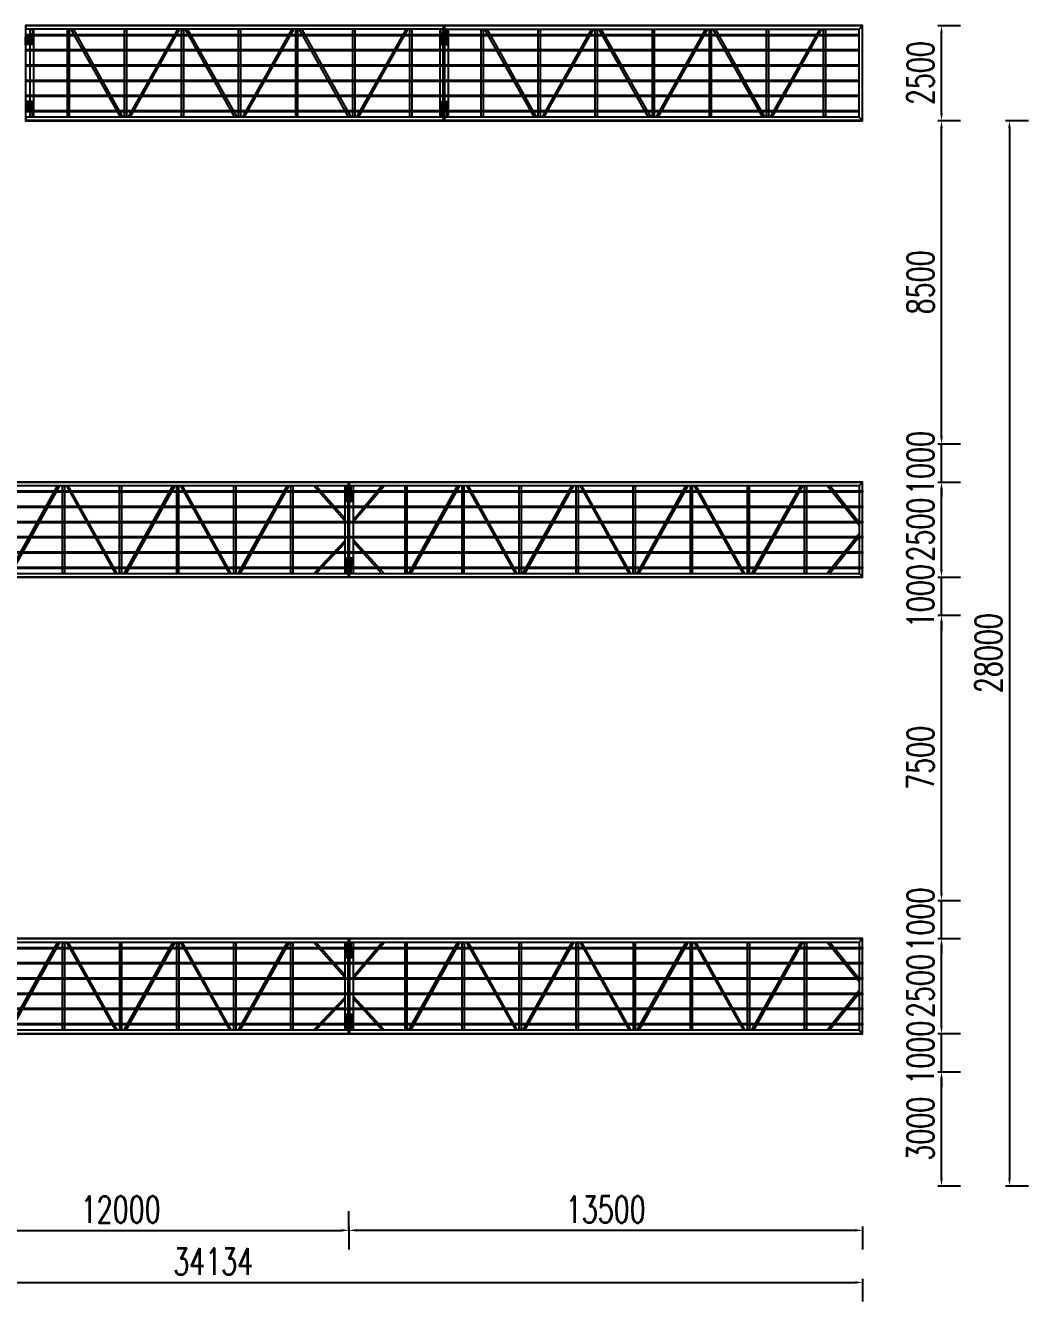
# Model space of a CAD drawing. Extents: x -18540 to 926017, y -610001 to -56924.
# Drawn here: x 340950 to 367310, y -133761 to -100220 of the extents above; entities that cross this region are included whole.
import ezdxf

# ---------------------------------------------------------------- set-up
doc = ezdxf.new("R2010")
doc.units = 0
doc.header["$LTSCALE"] = 10
doc.header["$MEASUREMENT"] = 0
for name, color, linetype in [('BJ02', 2, 'Continuous'), ('L-TEXT文字标注', 7, 'Continuous'), ('W-STEEL_FRAME钢架', 3, 'Continuous'), ('W-STEEL_KEEL钢龙骨', 5, 'Continuous'), ('铝合金', 7, 'Continuous')]:
    doc.layers.add(name, color=color, linetype=linetype)
doc.styles.add('STANDARD_T3', font='simplex.shx', dxfattribs={"width": 0.7, "bigfont": 'gbcbig.shx'})
doc.dimstyles.new('W&&10', dxfattribs={"dimtxt": 35, "dimasz": 10, "dimexe": 25, "dimexo": 30, "dimgap": 10, "dimtad": 1, "dimdec": 0, "dimzin": 0, "dimdsep": 46, "dimtxsty": 'STANDARD_T3', "dimcen": 0.09, "dimclrd": 1, "dimclre": 1, "dimclrt": 7, "dimazin": 2, "dimtfac": 1, "dimtdec": 0, "dimtix": 1, "dimtmove": 2, "dimatfit": 3, "dimfxl": 100, "dimtolj": 1, "dimtzin": 0, "dimarcsym": 0})
doc.dimstyles.new('W&&200', dxfattribs={"dimtxt": 700, "dimasz": 200, "dimexe": 500, "dimexo": 600, "dimgap": 200, "dimtad": 1, "dimdec": 0, "dimzin": 0, "dimdsep": 46, "dimtxsty": 'STANDARD_T3', "dimcen": 0.09, "dimclrd": 1, "dimclre": 1, "dimclrt": 7, "dimazin": 2, "dimtfac": 1, "dimtdec": 0, "dimtix": 1, "dimtmove": 2, "dimatfit": 3, "dimfxl": 100, "dimtolj": 1, "dimtzin": 0, "dimarcsym": 0})

# ---------------------------------------------------------------- blocks, each defined once
blk = doc.blocks.new('0')
at = {"layer": 'BJ02', "color": 5}
blk.add_line((577366, 23437), (579366, 23437), dxfattribs=at)
for points in [[(600367, 27124), (600367, 29624), (589367, 29624), (589367, 27124)], [(611367, 27124), (611367, 29624), (600367, 29624), (600367, 27124)], [(569366, 20667), (571366, 17767), (571366, 27124), (569866, 27124), (569366, 25962)], [(571366, 27124), (573366, 27124), (573366, 23437), (571366, 23437)], [(579366, 27124), (578866, 27124), (577366, 26124), (577366, 23437), (579366, 23437)], [(582366, 27124), (579366, 27124), (579366, 17124), (582366, 17124)], [(584366, 27124), (582366, 27124), (582366, 17124), (584366, 17124)], [(569366, 25962), (569366, 20667), (567769, 22714)], [(573366, 23437), (571366, 23436), (571366, 17767), (573366, 13864)], [(575366, 23437), (573366, 23437), (573366, 13864), (574381, 11437), (575366, 11437)], [(577366, 23437), (575366, 23437), (575366, 11437), (577366, 11437)], [(585866, 17626), (584366, 18626), (584366, 14124), (585866, 15124)], [(585866, 15124), (597866, 15124), (597866, 17624), (585866, 17624)], [(597866, 15124), (611366, 15124), (611366, 17624), (597866, 17624)], [(579366, 17124), (577366, 17124), (577366, 5124), (579366, 5124)], [(582366, 17124), (579366, 17124), (579366, 9124), (582366, 9124)], [(584366, 17124), (582366, 17124), (582366, 9124), (584366, 9124)], [(577366, 11437), (574381, 11437), (575133, 9124), (575746, 7124), (576259, 5124), (577366, 5124)], [(582366, 9124), (579366, 9124), (579366, -876), (582366, -876)], [(584366, 9124), (582366, 9124), (582366, -876), (584366, -876)], [(585867, 5626), (584368, 6626), (584368, 2124), (585867, 3124)], [(585867, 3124), (597867, 3124), (597867, 5624), (585867, 5624)], [(597867, 3124), (611367, 3124), (611367, 5624), (597867, 5624)], [(579366, 5124), (576259, 5124), (576677, 3124), (576999, 1124), (577232, -876), (579366, -876)]]:
    blk.add_lwpolyline(points, close=True, dxfattribs=at)
blk = doc.blocks.new('*D1474')
at = {"layer": 'Defpoints', "color": 0, "transparency": 16777216}
for p in [(349450, -126721), (362950, -126721), (349450, -131891)]:
    blk.add_point(p, dxfattribs=at)
at = {"layer": 'L-TEXT文字标注', "color": 1, "lineweight": -2, "transparency": 16777216}
for p, q in [((349450, -131791), (349450, -132391)), ((362950, -131791), (362950, -132391)), ((362750, -131891), (349650, -131891))]:
    blk.add_line(p, q, dxfattribs=at)
at = {"layer": 'L-TEXT文字标注', "color": 1, "transparency": 16777216}
for points in [[(349650, -131857), (349650, -131924), (349450, -131891)], [(362750, -131857), (362750, -131924), (362950, -131891)]]:
    blk.add_solid(points, dxfattribs=at)
at = {"layer": 'L-TEXT文字标注', "color": 7, "transparency": 16777216, "insert": (356200, -131341), "char_height": 700, "attachment_point": 5, "style": 'STANDARD_T3'}
blk.add_mtext('\\A1;13500', dxfattribs=at)
blk = doc.blocks.new('*D1469')
at = {"layer": 'Defpoints', "color": 0, "transparency": 16777216}
for p in [(337450, -131891), (349450, -131891), (349450, -131891)]:
    blk.add_point(p, dxfattribs=at)
at = {"layer": 'L-TEXT文字标注', "color": 1, "lineweight": -2, "transparency": 16777216}
for p, q in [((337450, -131891), (337450, -131391)), ((349450, -131891), (349450, -131391)), ((337650, -131891), (349250, -131891))]:
    blk.add_line(p, q, dxfattribs=at)
at = {"layer": 'L-TEXT文字标注', "color": 1, "transparency": 16777216}
for points in [[(337650, -131857), (337650, -131924), (337450, -131891)], [(349250, -131857), (349250, -131924), (349450, -131891)]]:
    blk.add_solid(points, dxfattribs=at)
at = {"layer": 'L-TEXT文字标注', "color": 7, "transparency": 16777216, "insert": (343450, -131341), "char_height": 700, "attachment_point": 5, "style": 'STANDARD_T3'}
blk.add_mtext('\\A1;12000', dxfattribs=at)
blk = doc.blocks.new('*D1470')
at = {"layer": 'Defpoints', "color": 0, "transparency": 16777216}
for p in [(362950, -132266), (328816, -133261), (362950, -133261)]:
    blk.add_point(p, dxfattribs=at)
at = {"layer": 'L-TEXT文字标注', "color": 1, "lineweight": -2, "transparency": 16777216}
for p, q in [((328816, -133261), (328816, -132761)), ((329016, -133261), (362750, -133261)), ((362950, -133161), (362950, -133761))]:
    blk.add_line(p, q, dxfattribs=at)
at = {"layer": 'L-TEXT文字标注', "color": 1, "transparency": 16777216}
for points in [[(329016, -133227), (329016, -133294), (328816, -133261)], [(362750, -133227), (362750, -133294), (362950, -133261)]]:
    blk.add_solid(points, dxfattribs=at)
at = {"layer": 'L-TEXT文字标注', "color": 7, "transparency": 16777216, "insert": (345883, -132711), "char_height": 700, "attachment_point": 5, "style": 'STANDARD_T3'}
blk.add_mtext('\\A1;34134', dxfattribs=at)
blk = doc.blocks.new('*D1483')
at = {"layer": 'Defpoints', "color": 0, "transparency": 16777216}
for p in [(362950, -100221), (365024, -100221), (362950, -102721)]:
    blk.add_point(p, dxfattribs=at)
at = {"layer": 'L-TEXT文字标注', "color": 1, "lineweight": -2, "transparency": 16777216}
for p, q in [((364924, -100221), (365524, -100221)), ((365024, -102521), (365024, -100421)), ((364924, -102721), (365524, -102721))]:
    blk.add_line(p, q, dxfattribs=at)
at = {"layer": 'L-TEXT文字标注', "color": 1, "transparency": 16777216}
for points in [[(364991, -100421), (365057, -100421), (365024, -100221)], [(364991, -102521), (365057, -102521), (365024, -102721)]]:
    blk.add_solid(points, dxfattribs=at)
at = {"layer": 'L-TEXT文字标注', "color": 7, "transparency": 16777216, "insert": (364474, -101471), "char_height": 700, "attachment_point": 5, "rotation": 90, "style": 'STANDARD_T3'}
blk.add_mtext('\\A1;2500', dxfattribs=at)
blk = doc.blocks.new('*D1484')
at = {"layer": 'Defpoints', "color": 0, "transparency": 16777216}
for p in [(336153, -127720), (365024, -127720), (336153, -130720)]:
    blk.add_point(p, dxfattribs=at)
at = {"layer": 'L-TEXT文字标注', "color": 1, "lineweight": -2, "transparency": 16777216}
for p, q in [((364924, -127720), (365524, -127720)), ((365024, -130520), (365024, -127920)), ((364924, -130720), (365524, -130720))]:
    blk.add_line(p, q, dxfattribs=at)
at = {"layer": 'L-TEXT文字标注', "color": 1, "transparency": 16777216}
for points in [[(364991, -127920), (365057, -127920), (365024, -127720)], [(364991, -130520), (365057, -130520), (365024, -130720)]]:
    blk.add_solid(points, dxfattribs=at)
at = {"layer": 'L-TEXT文字标注', "color": 7, "transparency": 16777216, "insert": (364474, -129220), "char_height": 700, "attachment_point": 5, "rotation": 90, "style": 'STANDARD_T3'}
blk.add_mtext('\\A1;3000', dxfattribs=at)
blk = doc.blocks.new('*D1485')
at = {"layer": 'Defpoints', "color": 0, "transparency": 16777216}
for p in [(363151, -126720), (365024, -126720), (336153, -127720)]:
    blk.add_point(p, dxfattribs=at)
at = {"layer": 'L-TEXT文字标注', "color": 1, "lineweight": -2, "transparency": 16777216}
for p, q in [((365024, -126520), (365024, -126320)), ((364924, -126720), (365524, -126720)), ((365024, -127720), (365024, -126720)), ((364924, -127720), (365524, -127720)), ((365024, -127920), (365024, -128120))]:
    blk.add_line(p, q, dxfattribs=at)
at = {"layer": 'L-TEXT文字标注', "color": 1, "transparency": 16777216}
for points in [[(364991, -126520), (365057, -126520), (365024, -126720)], [(364991, -127920), (365057, -127920), (365024, -127720)]]:
    blk.add_solid(points, dxfattribs=at)
at = {"layer": 'L-TEXT文字标注', "color": 7, "transparency": 16777216, "insert": (364474, -127220), "char_height": 700, "attachment_point": 5, "rotation": 90, "style": 'STANDARD_T3'}
blk.add_mtext('\\A1;1000', dxfattribs=at)
blk = doc.blocks.new('*D1488')
at = {"layer": 'Defpoints', "color": 0, "transparency": 16777216}
for p in [(363151, -124220), (365024, -124220), (363151, -126720)]:
    blk.add_point(p, dxfattribs=at)
at = {"layer": 'L-TEXT文字标注', "color": 1, "lineweight": -2, "transparency": 16777216}
for p, q in [((364924, -124220), (365524, -124220)), ((365024, -126520), (365024, -124420)), ((364924, -126720), (365524, -126720))]:
    blk.add_line(p, q, dxfattribs=at)
at = {"layer": 'L-TEXT文字标注', "color": 1, "transparency": 16777216}
for points in [[(364991, -124420), (365057, -124420), (365024, -124220)], [(364991, -126520), (365057, -126520), (365024, -126720)]]:
    blk.add_solid(points, dxfattribs=at)
at = {"layer": 'L-TEXT文字标注', "color": 7, "transparency": 16777216, "insert": (364474, -125470), "char_height": 700, "attachment_point": 5, "rotation": 90, "style": 'STANDARD_T3'}
blk.add_mtext('\\A1;2500', dxfattribs=at)
blk = doc.blocks.new('*D1489')
at = {"layer": 'Defpoints', "color": 0, "transparency": 16777216}
for p in [(336153, -123220), (365024, -123220), (363151, -124220)]:
    blk.add_point(p, dxfattribs=at)
at = {"layer": 'L-TEXT文字标注', "color": 1, "lineweight": -2, "transparency": 16777216}
for p, q in [((365024, -123020), (365024, -122820)), ((364924, -123220), (365524, -123220)), ((365024, -124220), (365024, -123220)), ((364924, -124220), (365524, -124220)), ((365024, -124420), (365024, -124620))]:
    blk.add_line(p, q, dxfattribs=at)
at = {"layer": 'L-TEXT文字标注', "color": 1, "transparency": 16777216}
for points in [[(364991, -123020), (365057, -123020), (365024, -123220)], [(364991, -124420), (365057, -124420), (365024, -124220)]]:
    blk.add_solid(points, dxfattribs=at)
at = {"layer": 'L-TEXT文字标注', "color": 7, "transparency": 16777216, "insert": (364474, -123720), "char_height": 700, "attachment_point": 5, "rotation": 90, "style": 'STANDARD_T3'}
blk.add_mtext('\\A1;1000', dxfattribs=at)
blk = doc.blocks.new('*D1490')
at = {"layer": 'Defpoints', "color": 0, "transparency": 16777216}
for p in [(336153, -115720), (365024, -115720), (336153, -123220)]:
    blk.add_point(p, dxfattribs=at)
at = {"layer": 'L-TEXT文字标注', "color": 1, "lineweight": -2, "transparency": 16777216}
for p, q in [((364924, -115720), (365524, -115720)), ((365024, -123020), (365024, -115920)), ((364924, -123220), (365524, -123220))]:
    blk.add_line(p, q, dxfattribs=at)
at = {"layer": 'L-TEXT文字标注', "color": 1, "transparency": 16777216}
for points in [[(364991, -115920), (365057, -115920), (365024, -115720)], [(364991, -123020), (365057, -123020), (365024, -123220)]]:
    blk.add_solid(points, dxfattribs=at)
at = {"layer": 'L-TEXT文字标注', "color": 7, "transparency": 16777216, "insert": (364474, -119470), "char_height": 700, "attachment_point": 5, "rotation": 90, "style": 'STANDARD_T3'}
blk.add_mtext('\\A1;7500', dxfattribs=at)
blk = doc.blocks.new('*D1491')
at = {"layer": 'Defpoints', "color": 0, "transparency": 16777216}
for p in [(337653, -114720), (365024, -114720), (336153, -115720)]:
    blk.add_point(p, dxfattribs=at)
at = {"layer": 'L-TEXT文字标注', "color": 1, "lineweight": -2, "transparency": 16777216}
for p, q in [((365024, -114520), (365024, -114320)), ((364924, -114720), (365524, -114720)), ((365024, -115720), (365024, -114720)), ((364924, -115720), (365524, -115720)), ((365024, -115920), (365024, -116120))]:
    blk.add_line(p, q, dxfattribs=at)
at = {"layer": 'L-TEXT文字标注', "color": 1, "transparency": 16777216}
for points in [[(364991, -114520), (365057, -114520), (365024, -114720)], [(364991, -115920), (365057, -115920), (365024, -115720)]]:
    blk.add_solid(points, dxfattribs=at)
at = {"layer": 'L-TEXT文字标注', "color": 7, "transparency": 16777216, "insert": (364474, -115220), "char_height": 700, "attachment_point": 5, "rotation": 90, "style": 'STANDARD_T3'}
blk.add_mtext('\\A1;1000', dxfattribs=at)
blk = doc.blocks.new('*D1492')
at = {"layer": 'Defpoints', "color": 0, "transparency": 16777216}
for p in [(363151, -112220), (365024, -112220), (337653, -114720)]:
    blk.add_point(p, dxfattribs=at)
at = {"layer": 'L-TEXT文字标注', "color": 1, "lineweight": -2, "transparency": 16777216}
for p, q in [((364924, -112220), (365524, -112220)), ((365024, -114520), (365024, -112420)), ((364924, -114720), (365524, -114720))]:
    blk.add_line(p, q, dxfattribs=at)
at = {"layer": 'L-TEXT文字标注', "color": 1, "transparency": 16777216}
for points in [[(364991, -112420), (365057, -112420), (365024, -112220)], [(364991, -114520), (365057, -114520), (365024, -114720)]]:
    blk.add_solid(points, dxfattribs=at)
at = {"layer": 'L-TEXT文字标注', "color": 7, "transparency": 16777216, "insert": (364474, -113470), "char_height": 700, "attachment_point": 5, "rotation": 90, "style": 'STANDARD_T3'}
blk.add_mtext('\\A1;2500', dxfattribs=at)
blk = doc.blocks.new('*D1486')
at = {"layer": 'Defpoints', "color": 0, "transparency": 16777216}
for p in [(336153, -111220), (365024, -111220), (363151, -112220)]:
    blk.add_point(p, dxfattribs=at)
at = {"layer": 'L-TEXT文字标注', "color": 1, "lineweight": -2, "transparency": 16777216}
for p, q in [((365024, -111020), (365024, -110820)), ((364924, -111220), (365524, -111220)), ((365024, -112220), (365024, -111220)), ((364924, -112220), (365524, -112220)), ((365024, -112420), (365024, -112620))]:
    blk.add_line(p, q, dxfattribs=at)
at = {"layer": 'L-TEXT文字标注', "color": 1, "transparency": 16777216}
for points in [[(364991, -111020), (365057, -111020), (365024, -111220)], [(364991, -112420), (365057, -112420), (365024, -112220)]]:
    blk.add_solid(points, dxfattribs=at)
at = {"layer": 'L-TEXT文字标注', "color": 7, "transparency": 16777216, "insert": (364474, -111720), "char_height": 700, "attachment_point": 5, "rotation": 90, "style": 'STANDARD_T3'}
blk.add_mtext('\\A1;1000', dxfattribs=at)
blk = doc.blocks.new('*D1487')
at = {"layer": 'Defpoints', "color": 0, "transparency": 16777216}
for p in [(336153, -102721), (365024, -102721), (336153, -111220)]:
    blk.add_point(p, dxfattribs=at)
at = {"layer": 'L-TEXT文字标注', "color": 1, "lineweight": -2, "transparency": 16777216}
for p, q in [((364924, -102721), (365524, -102721)), ((365024, -111020), (365024, -102921)), ((364924, -111220), (365524, -111220))]:
    blk.add_line(p, q, dxfattribs=at)
at = {"layer": 'L-TEXT文字标注', "color": 1, "transparency": 16777216}
for points in [[(364991, -102921), (365057, -102921), (365024, -102721)], [(364991, -111020), (365057, -111020), (365024, -111220)]]:
    blk.add_solid(points, dxfattribs=at)
at = {"layer": 'L-TEXT文字标注', "color": 7, "transparency": 16777216, "insert": (364474, -106970), "char_height": 700, "attachment_point": 5, "rotation": 90, "style": 'STANDARD_T3'}
blk.add_mtext('\\A1;8500', dxfattribs=at)
blk = doc.blocks.new('*D1482')
at = {"layer": 'Defpoints', "color": 0, "transparency": 16777216}
for p in [(365524, -102721), (365524, -130720), (366810, -130720)]:
    blk.add_point(p, dxfattribs=at)
at = {"layer": 'L-TEXT文字标注', "color": 1, "lineweight": -2, "transparency": 16777216}
for p, q in [((366710, -102721), (367310, -102721)), ((366810, -102921), (366810, -130520)), ((366710, -130720), (367310, -130720))]:
    blk.add_line(p, q, dxfattribs=at)
at = {"layer": 'L-TEXT文字标注', "color": 1, "transparency": 16777216}
for points in [[(366777, -102921), (366844, -102921), (366810, -102721)], [(366777, -130520), (366844, -130520), (366810, -130720)]]:
    blk.add_solid(points, dxfattribs=at)
at = {"layer": 'L-TEXT文字标注', "color": 7, "transparency": 16777216, "insert": (366260, -116720), "char_height": 700, "attachment_point": 5, "rotation": 90, "style": 'STANDARD_T3'}
blk.add_mtext('\\A1;28000', dxfattribs=at)
blk = doc.blocks.new('01')
h = blk.add_hatch()
h.set_pattern_fill('HOUND', color=77, scale=5)
h.set_pattern_definition([(0, (0, 0), (31.75, 7.9375), [127, -63.5]), (90, (0, 0), (-7.9375, -31.75), [127, -63.5])])
h.paths.add_polyline_path([(50227, 12928), (50227, 12728), (50427, 12728), (50427, 12928)])
h.paths.add_polyline_path([(50382, 12893, -1), (50402, 12893, -1)], flags=16)
h.paths.add_polyline_path([(50252, 12893, -1), (50272, 12893, -1)], flags=16)
h.paths.add_polyline_path([(50402, 12763, -1), (50382, 12763, -1)], flags=16)
h.paths.add_polyline_path([(50272, 12763, -1), (50252, 12763, -1)], flags=16)
at = {"color": 251}
blk.add_lwpolyline([(50227, 12928), (50427, 12928), (50427, 12728), (50227, 12728)], close=True, dxfattribs=at)
at = {"color": 6}
for centre in [(50262, 12893), (50262, 12763), (50392, 12893), (50392, 12763)]:
    blk.add_circle(centre, 10, dxfattribs=at)
blk = doc.blocks.new('*D1659')
at = {"color": 1, "lineweight": -2, "transparency": 16777216}
for p, q in [((624124, 29654), (624117, 29654)), ((624142, 29644), (624142, 29364)), ((624119, 29354), (624167, 29354))]:
    blk.add_line(p, q, dxfattribs=at)
at = {"color": 1, "transparency": 16777216}
for points in [[(624140, 29644), (624144, 29644), (624142, 29654)], [(624140, 29364), (624144, 29364), (624142, 29354)]]:
    blk.add_solid(points, dxfattribs=at)
at = {"layer": 'Defpoints', "color": 0, "transparency": 16777216}
for p in [(624154, 29654), (624089, 29354), (624142, 29354)]:
    blk.add_point(p, dxfattribs=at)
at = {"color": 7, "transparency": 16777216, "insert": (624114, 29504), "char_height": 35, "attachment_point": 5, "rotation": 90, "style": 'STANDARD_T3'}
blk.add_mtext('\\A1;300', dxfattribs=at)
blk = doc.blocks.new('*D1660')
at = {"color": 1, "lineweight": -2, "transparency": 16777216}
for p, q in [((624119, 27654), (624178, 27654)), ((624153, 27364), (624153, 27644)), ((624124, 27354), (624128, 27354))]:
    blk.add_line(p, q, dxfattribs=at)
at = {"color": 1, "transparency": 16777216}
for points in [[(624151, 27644), (624154, 27644), (624153, 27654)], [(624151, 27364), (624154, 27364), (624153, 27354)]]:
    blk.add_solid(points, dxfattribs=at)
at = {"layer": 'Defpoints', "color": 0, "transparency": 16777216}
for p in [(624089, 27654), (624153, 27654), (624154, 27354)]:
    blk.add_point(p, dxfattribs=at)
at = {"color": 7, "transparency": 16777216, "insert": (624125, 27504), "char_height": 35, "attachment_point": 5, "rotation": 90, "style": 'STANDARD_T3'}
blk.add_mtext('\\A1;300', dxfattribs=at)
blk = doc.blocks.new('*U2035')
at = {"layer": 'W-STEEL_KEEL钢龙骨', "color": 4}
blk.add_lwpolyline([(-6740, 17.5), (6740, 17.5), (6740, -17.5), (-6740, -17.5)], close=True, dxfattribs=at)
blk = doc.blocks.new('*U2036')
at = {"layer": 'W-STEEL_KEEL钢龙骨', "color": 0, "linetype": 'ByBlock', "lineweight": -2, "transparency": 16777216}
for p in [(0, 2000), (0, 1600), (0, 1200), (0, 800), (0, 400), (0, 0)]:
    blk.add_blockref('*U2035', p, dxfattribs=at)
blk = doc.blocks.new('*D1658')
at = {"color": 1, "lineweight": -2, "transparency": 16777216}
for p, q in [((624507, 28341), (624507, 28062)), ((624531, 28351), (624532, 28351)), ((624536, 28052), (624482, 28052))]:
    blk.add_line(p, q, dxfattribs=at)
at = {"color": 1, "transparency": 16777216}
for points in [[(624506, 28341), (624509, 28341), (624507, 28351)], [(624506, 28062), (624509, 28062), (624507, 28052)]]:
    blk.add_solid(points, dxfattribs=at)
at = {"layer": 'Defpoints', "color": 0, "transparency": 16777216}
for p in [(624501, 28351), (624507, 28052), (624566, 28052)]:
    blk.add_point(p, dxfattribs=at)
at = {"color": 7, "transparency": 16777216, "insert": (624480, 28201), "char_height": 35, "attachment_point": 5, "rotation": 90, "style": 'STANDARD_T3'}
blk.add_mtext('\\A1;300', dxfattribs=at)
blk = doc.blocks.new('*D1657')
at = {"color": 1, "lineweight": -2, "transparency": 16777216}
for p, q in [((624536, 26351), (624488, 26351)), ((624513, 26061), (624513, 26341)), ((624531, 26051), (624538, 26051))]:
    blk.add_line(p, q, dxfattribs=at)
at = {"color": 1, "transparency": 16777216}
for points in [[(624511, 26341), (624515, 26341), (624513, 26351)], [(624511, 26061), (624515, 26061), (624513, 26051)]]:
    blk.add_solid(points, dxfattribs=at)
at = {"layer": 'Defpoints', "color": 0, "transparency": 16777216}
for p in [(624513, 26351), (624566, 26351), (624501, 26051)]:
    blk.add_point(p, dxfattribs=at)
at = {"color": 7, "transparency": 16777216, "insert": (624486, 26201), "char_height": 35, "attachment_point": 5, "rotation": 90, "style": 'STANDARD_T3'}
blk.add_mtext('\\A1;300', dxfattribs=at)
blk = doc.blocks.new('*U2015')
at = {"layer": 'W-STEEL_KEEL钢龙骨', "color": 4}
blk.add_lwpolyline([(-6740, 17.5), (5240, 17.5), (5240, -17.5), (-6740, -17.5)], close=True, dxfattribs=at)
blk = doc.blocks.new('*U2016')
at = {"layer": 'W-STEEL_KEEL钢龙骨', "color": 0, "linetype": 'ByBlock', "lineweight": -2, "transparency": 16777216}
for p in [(0, 2000), (0, 1600), (0, 1200), (0, 800), (0, 400), (0, 0)]:
    blk.add_blockref('*U2015', p, dxfattribs=at)
blk = doc.blocks.new('*D1656')
at = {"color": 1, "lineweight": -2, "transparency": 16777216}
for p, q in [((627658, 51650), (627648, 51650)), ((627673, 51360), (627673, 51640)), ((627683, 51350), (627698, 51350))]:
    blk.add_line(p, q, dxfattribs=at)
at = {"color": 1, "transparency": 16777216}
for points in [[(627671, 51640), (627674, 51640), (627673, 51650)], [(627671, 51360), (627674, 51360), (627673, 51350)]]:
    blk.add_solid(points, dxfattribs=at)
at = {"layer": 'Defpoints', "color": 0, "transparency": 16777216}
for p in [(627653, 51350), (627673, 51650), (627688, 51650)]:
    blk.add_point(p, dxfattribs=at)
at = {"color": 7, "transparency": 16777216, "insert": (627645, 51500), "char_height": 35, "attachment_point": 5, "rotation": 90, "style": 'STANDARD_T3'}
blk.add_mtext('\\A1;300', dxfattribs=at)
blk = doc.blocks.new('*D1655')
at = {"color": 1, "lineweight": -2, "transparency": 16777216}
for p, q in [((627623, 53650), (627623, 53650)), ((627658, 53351), (627623, 53351)), ((627648, 53640), (627648, 53361))]:
    blk.add_line(p, q, dxfattribs=at)
at = {"color": 1, "transparency": 16777216}
for points in [[(627646, 53640), (627650, 53640), (627648, 53650)], [(627646, 53361), (627650, 53361), (627648, 53351)]]:
    blk.add_solid(points, dxfattribs=at)
at = {"layer": 'Defpoints', "color": 0, "transparency": 16777216}
for p in [(627648, 53351), (627653, 53650), (627688, 53351)]:
    blk.add_point(p, dxfattribs=at)
at = {"color": 7, "transparency": 16777216, "insert": (627620, 53500), "char_height": 35, "attachment_point": 5, "rotation": 90, "style": 'STANDARD_T3'}
blk.add_mtext('\\A1;300', dxfattribs=at)
blk = doc.blocks.new('*D1653')
at = {"color": 1, "lineweight": -2, "transparency": 16777216}
for p, q in [((615381, 49211), (615381, 48931)), ((615397, 49221), (615406, 49221)), ((615372, 48921), (615356, 48921))]:
    blk.add_line(p, q, dxfattribs=at)
at = {"color": 1, "transparency": 16777216}
for points in [[(615379, 49211), (615383, 49211), (615381, 49221)], [(615379, 48931), (615383, 48931), (615381, 48921)]]:
    blk.add_solid(points, dxfattribs=at)
at = {"layer": 'Defpoints', "color": 0, "transparency": 16777216}
for p in [(615367, 49221), (615381, 48921), (615402, 48921)]:
    blk.add_point(p, dxfattribs=at)
at = {"color": 7, "transparency": 16777216, "insert": (615353, 49071), "char_height": 35, "attachment_point": 5, "rotation": 90, "style": 'STANDARD_T3'}
blk.add_mtext('\\A1;300', dxfattribs=at)
blk = doc.blocks.new('*D1654')
at = {"color": 1, "lineweight": -2, "transparency": 16777216}
for p, q in [((615372, 47221), (615356, 47221)), ((615381, 46931), (615381, 47211)), ((615397, 46921), (615406, 46921))]:
    blk.add_line(p, q, dxfattribs=at)
at = {"color": 1, "transparency": 16777216}
for points in [[(615379, 47211), (615383, 47211), (615381, 47221)], [(615379, 46931), (615383, 46931), (615381, 46921)]]:
    blk.add_solid(points, dxfattribs=at)
at = {"layer": 'Defpoints', "color": 0, "transparency": 16777216}
for p in [(615381, 47221), (615402, 47221), (615367, 46921)]:
    blk.add_point(p, dxfattribs=at)
at = {"color": 7, "transparency": 16777216, "insert": (615353, 47071), "char_height": 35, "attachment_point": 5, "rotation": 90, "style": 'STANDARD_T3'}
blk.add_mtext('\\A1;300', dxfattribs=at)
blk = doc.blocks.new('*D1652')
at = {"color": 1, "lineweight": -2, "transparency": 16777216}
for p, q in [((626272, 47221), (626128, 47221)), ((626153, 46931), (626153, 47211)), ((626166, 46921), (626178, 46921))]:
    blk.add_line(p, q, dxfattribs=at)
at = {"color": 1, "transparency": 16777216}
for points in [[(626152, 47211), (626155, 47211), (626153, 47221)], [(626152, 46931), (626155, 46931), (626153, 46921)]]:
    blk.add_solid(points, dxfattribs=at)
at = {"layer": 'Defpoints', "color": 0, "transparency": 16777216}
for p in [(626153, 47221), (626302, 47221), (626136, 46921)]:
    blk.add_point(p, dxfattribs=at)
at = {"color": 7, "transparency": 16777216, "insert": (626126, 47071), "char_height": 35, "attachment_point": 5, "rotation": 90, "style": 'STANDARD_T3'}
blk.add_mtext('\\A1;300', dxfattribs=at)
blk = doc.blocks.new('*D1651')
at = {"color": 1, "lineweight": -2, "transparency": 16777216}
for p, q in [((626152, 49211), (626152, 48931)), ((626166, 49221), (626177, 49221)), ((626272, 48921), (626127, 48921))]:
    blk.add_line(p, q, dxfattribs=at)
at = {"color": 1, "transparency": 16777216}
for points in [[(626151, 49211), (626154, 49211), (626152, 49221)], [(626151, 48931), (626154, 48931), (626152, 48921)]]:
    blk.add_solid(points, dxfattribs=at)
at = {"layer": 'Defpoints', "color": 0, "transparency": 16777216}
for p in [(626136, 49221), (626152, 48921), (626302, 48921)]:
    blk.add_point(p, dxfattribs=at)
at = {"color": 7, "transparency": 16777216, "insert": (626125, 49071), "char_height": 35, "attachment_point": 5, "rotation": 90, "style": 'STANDARD_T3'}
blk.add_mtext('\\A1;300', dxfattribs=at)
blk = doc.blocks.new('A-1')
at = {"color": 0}
blk.add_line((624305.1, 29651.2), (624295.1, 29651.2), dxfattribs=at)
at = {"color": 1}
blk.add_line((637499.1, 28392.3), (636664.1, 27354.2), dxfattribs=at)
at = {"color": 6}
blk.add_lwpolyline([(624109.1, 29654.2), (624199.1, 29654.2), (624199.1, 27354.2), (624109.1, 27354.2)], close=True, dxfattribs=at)
at = {"layer": 'W-STEEL_FRAME钢架', "color": 1}
for p, q in [((624199.1, 28707.5), (625014.1, 29651.2)), ((624199.1, 28754.8), (624949.9, 29651.2)), ((637499.1, 28613), (636661.6, 29654.2)), ((637499.1, 28692.8), (636725.8, 29654.2)), ((624199.1, 28244.3), (625014.1, 27354.2)), ((624199.1, 28181.2), (624949.9, 27354.2)), ((637498.7, 28312.2), (636728.2, 27354.2))]:
    blk.add_line(p, q, dxfattribs=at)
for points in [[(625564.2, 29654.2), (625614.2, 29654.2), (625614.2, 27354.2), (625564.2, 27354.2)], [(625714.5, 27354.2), (625664.5, 27354.2), (626945.8, 29654.2), (626995.8, 29654.2)], [(627064.2, 29654.2), (627114.2, 29654.2), (627114.2, 27354.2), (627064.2, 27354.2)], [(628463.9, 27354.2), (628513.9, 27354.2), (627232.6, 29654.2), (627182.6, 29654.2)], [(628563.9, 29651.2), (628613.9, 29651.2), (628613.9, 27354.2), (628563.9, 27354.2)], [(628713.9, 27354.2), (628663.9, 27354.2), (629945.2, 29654.2), (629995.2, 29654.2)], [(630063.9, 29651.2), (630113.9, 29651.2), (630113.9, 27354.2), (630063.9, 27354.2)], [(630213.9, 29654.2), (630163.9, 29654.2), (631446.5, 27354.2), (631496.5, 27354.2)], [(631563.9, 29651.2), (631613.9, 29651.2), (631613.9, 27354.2), (631563.9, 27354.2)], [(631713.6, 27354.2), (631663.6, 27354.2), (632944.9, 29654.2), (632994.9, 29654.2)], [(633063.6, 29651.2), (633113.6, 29651.2), (633113.6, 27354.2), (633063.6, 27354.2)], [(633213.6, 29654.2), (633163.6, 29654.2), (634446.2, 27354.2), (634496.2, 27354.2)], [(634563.6, 29651.2), (634613.6, 29651.2), (634613.6, 27354.2), (634563.6, 27354.2)], [(635963.6, 29654.2), (636013.6, 29654.2), (634732.3, 27354.2), (634682.3, 27354.2)], [(636063.6, 29654.2), (636113.6, 29654.2), (636113.6, 27354.2), (636063.6, 27354.2)]]:
    blk.add_lwpolyline(points, close=True, dxfattribs=at)
at = {"layer": '铝合金', "color": 3}
blk.add_lwpolyline([(624109.1, 29654.2), (624109.1, 29754.2), (637589.1, 29754.2), (637499.1, 29654.2), (624109.1, 29654.2)], dxfattribs=at)
for points in [[(637589.1, 29754.2), (637499.1, 29654.2), (637499.1, 27354.2), (637589.1, 27254.2)], [(624109.1, 27354.2), (637499.1, 27354.2), (637589.1, 27254.2), (624109.1, 27254.2)]]:
    blk.add_lwpolyline(points, close=True, dxfattribs=at)
at = {"color": 4, "xscale": -1, "rotation": 180}
blk.add_blockref('01', (573761.9, 42182.2), dxfattribs=at)
at = {"color": 4}
blk.add_blockref('01', (573761.9, 14826.2), dxfattribs=at)
at = {"layer": 'W-STEEL_KEEL钢龙骨'}
blk.add_blockref('*U2036', (630849.1, 27504.2), dxfattribs=at)
for base, p1, p2, picture, middle in [((624141.9, 29354.3), (624154.1, 29654.2), (624089.1, 29354.3), '*D1659', (624114.4, 29504.2)), ((624152.7, 27654.1), (624154.1, 27354.2), (624089.1, 27654.1), '*D1660', (624125.2, 27504.1))]:
    dim = blk.add_linear_dim(base=base, p1=p1, p2=p2, angle=90, dimstyle='W&&10')
    dim.commit()
    dim.dimension.update_dxf_attribs({"geometry": picture, "text_midpoint": middle})
blk = doc.blocks.new('AA-2')
at = {"color": 6}
blk.add_lwpolyline([(624546.1, 28351.2), (624456.1, 28351.2), (624456.1, 26051.2), (624546.1, 26051.2)], close=True, dxfattribs=at)
at = {"layer": 'W-STEEL_FRAME钢架', "color": 1}
for p, q in [((612666.1, 27402.3), (613427, 28348.2)), ((612711, 27378.2), (613491.1, 28348.2)), ((624456.1, 27431), (623641.1, 28348.2)), ((624456.1, 27501.3), (623705.3, 28348.2)), ((612666.1, 26951.6), (613427, 26051.2)), ((612720.6, 26963.2), (613491.1, 26051.2)), ((624456.1, 26905.8), (623641.1, 26051.2)), ((624456.1, 26846), (623705.3, 26051.2))]:
    blk.add_line(p, q, dxfattribs=at)
for points in [[(614041.9, 28351.2), (614091.9, 28351.2), (614091.9, 26051.2), (614041.9, 26051.2)], [(615441.6, 26051.2), (615491.6, 26051.2), (614210.2, 28351.2), (614160.2, 28351.2)], [(615541.6, 28348.2), (615591.6, 28348.2), (615591.6, 26051.2), (615541.6, 26051.2)], [(615678.6, 26051.2), (615628.6, 26051.2), (616909.9, 28351.2), (616959.9, 28351.2)], [(617041.6, 28348.2), (617091.6, 28348.2), (617091.6, 26051.2), (617041.6, 26051.2)], [(617191.6, 28351.2), (617141.6, 28351.2), (618424.1, 26051.2), (618474.1, 26051.2)], [(618541.6, 28348.2), (618591.6, 28348.2), (618591.6, 26051.2), (618541.6, 26051.2)], [(618710.2, 26051.2), (618660.2, 26051.2), (619941.6, 28351.2), (619991.6, 28351.2)], [(620041.2, 28348.2), (620091.2, 28348.2), (620091.2, 26051.2), (620041.2, 26051.2)], [(620191.2, 28351.2), (620141.2, 28351.2), (621423.8, 26051.2), (621473.8, 26051.2)], [(621541.2, 28348.2), (621591.2, 28348.2), (621591.2, 26051.2), (621541.2, 26051.2)], [(622941.2, 28351.2), (622991.2, 28351.2), (621709.9, 26051.2), (621659.9, 26051.2)], [(623041.2, 28351.2), (623091.2, 28351.2), (623091.2, 26051.2), (623041.2, 26051.2)]]:
    blk.add_lwpolyline(points, close=True, dxfattribs=at)
at = {"layer": '铝合金', "color": 3}
blk.add_lwpolyline([(612566.1, 28351.2), (612566.1, 28451.2), (624546.1, 28451.2), (624546.1, 28351.2), (612566.1, 28351.2)], dxfattribs=at)
at = {"layer": '铝合金', "color": 2}
blk.add_lwpolyline([(612566.1, 28351.2), (612666.1, 28351.2), (612666.1, 26051.2), (612566.1, 26051.2)], close=True, dxfattribs=at)
at = {"layer": '铝合金', "color": 3}
blk.add_lwpolyline([(612566.1, 26051.2), (624546.1, 26051.2), (624546.1, 25951.2), (612566.1, 25951.2)], close=True, dxfattribs=at)
at = {"color": 4, "rotation": 180}
blk.add_blockref('01', (674893.3, 40879.6), dxfattribs=at)
at = {"color": 4, "xscale": -1}
blk.add_blockref('01', (674893.3, 13523.3), dxfattribs=at)
at = {"layer": 'W-STEEL_KEEL钢龙骨'}
blk.add_blockref('*U2016', (619306.1, 26201.2), dxfattribs=at)
for base, p1, p2, picture, middle in [((624507.4883991, 28051.7313511), (624501.1422461, 28351.2313511), (624566.1422461, 28051.7313511), '*D1658', (624479.9883991, 28201.4813511)), ((624513.1, 26351.2), (624501.1, 26051.2), (624566.1, 26351.2), '*D1657', (624485.6, 26201.2))]:
    dim = blk.add_linear_dim(base=base, p1=p1, p2=p2, angle=90, dimstyle='W&&10')
    dim.commit()
    dim.dimension.update_dxf_attribs({"geometry": picture, "text_midpoint": middle})
blk = doc.blocks.new('B-1')
at = {"color": 6}
blk.add_lwpolyline([(627608, 53650.2), (627698, 53650.2), (627698, 51350.2), (627608, 51350.2)], close=True, dxfattribs=at)
at = {"layer": 'W-STEEL_FRAME钢架', "color": 3}
blk.add_lwpolyline([(627608, 53650.2), (627608, 53750.2), (638588, 53750.2), (638488, 53650.2), (627608, 53650.2)], dxfattribs=at)
for points in [[(638488, 51350.2), (638588, 51250.2), (638588, 53750.2), (638488, 53650.2)], [(627608, 51350.2), (638488, 51350.2), (638588, 51250.2), (627608, 51250.2)]]:
    blk.add_lwpolyline(points, close=True, dxfattribs=at)
at = {"layer": 'W-STEEL_FRAME钢架', "color": 1}
for points in [[(628561.7, 53647.2), (628611.7, 53647.2), (628611.7, 51350.2), (628561.7, 51350.2)], [(630061.7, 53647.2), (630111.7, 53647.2), (630111.7, 51350.2), (630061.7, 51350.2)], [(631561.7, 53647.2), (631611.7, 53647.2), (631611.7, 51350.2), (631561.7, 51350.2)], [(633061.7, 53647.2), (633111.7, 53647.2), (633111.7, 51350.2), (633061.7, 51350.2)], [(634561.7, 53650.2), (634611.7, 53650.2), (634611.7, 51350.2), (634561.7, 51350.2)], [(636061.7, 53647.2), (636111.7, 53647.2), (636111.7, 51350.2), (636061.7, 51350.2)], [(637561.7, 53647.2), (637611.7, 53647.2), (637611.7, 51350.2), (637561.7, 51350.2)]]:
    blk.add_lwpolyline(points, close=True, dxfattribs=at)
for points in [[(628661.7, 53647.2), (628719.4, 53647.2), (630011.6, 51350.2), (629953.9, 51350.2), (628661.7, 53647.2)], [(631511.7, 53647.2), (631454, 53647.2), (630161.8, 51350.2), (630219.5, 51350.2), (631511.7, 53647.2)], [(631661.7, 53647.2), (631719.4, 53647.2), (633011.6, 51350.2), (632953.9, 51350.2), (631661.7, 53647.2)], [(634511.7, 53647.2), (634454, 53647.2), (633161.8, 51350.2), (633219.5, 51350.2), (634511.7, 53647.2)], [(634661.7, 53647.2), (634719.4, 53647.2), (636011.6, 51350.2), (635953.9, 51350.2), (634661.7, 53647.2)], [(637511.7, 53647.2), (637454, 53647.2), (636161.8, 51350.2), (636219.5, 51350.2), (637511.7, 53647.2)]]:
    blk.add_lwpolyline(points, dxfattribs=at)
at = {"layer": 'W-STEEL_KEEL钢龙骨', "color": 4}
for points in [[(627608, 53517.7), (638488, 53517.7), (638488, 53482.7), (627608, 53482.7)], [(627608, 53117.7), (638488, 53117.7), (638488, 53082.7), (627608, 53082.7)], [(627608, 52717.7), (638488, 52717.7), (638488, 52682.7), (627608, 52682.7)], [(627608, 52317.7), (638488, 52317.7), (638488, 52282.7), (627608, 52282.7)], [(627608, 51917.7), (638488, 51917.7), (638488, 51882.7), (627608, 51882.7)], [(627608, 51517.7), (638488, 51517.7), (638488, 51482.7), (627608, 51482.7)]]:
    blk.add_lwpolyline(points, close=True, dxfattribs=at)
at = {"color": 4, "xscale": -1, "rotation": 180}
blk.add_blockref('01', (577260.8, 66178.5), dxfattribs=at)
at = {"color": 4}
blk.add_blockref('01', (577260.8, 38822.2), dxfattribs=at)
for base, p1, p2, picture, middle in [((627648, 53350.6), (627653, 53650.2), (627688, 53350.6), '*D1655', (627620.5, 53500.4)), ((627672.7, 51650.1), (627653, 51350.2), (627688, 51650.1), '*D1656', (627645.2, 51500.1))]:
    dim = blk.add_linear_dim(base=base, p1=p1, p2=p2, angle=90, dimstyle='W&&10')
    dim.commit()
    dim.dimension.update_dxf_attribs({"geometry": picture, "text_midpoint": middle})
blk = doc.blocks.new('B-2')
at = {"color": 6}
for points in [[(615321.8, 49220.8), (615411.8, 49220.8), (615411.8, 46920.8), (615321.8, 46920.8)], [(626181.3, 49220.8), (626091.3, 49220.8), (626091.3, 46920.8), (626181.3, 46920.8)]]:
    blk.add_lwpolyline(points, close=True, dxfattribs=at)
at = {"layer": 'W-STEEL_FRAME钢架', "color": 3}
blk.add_lwpolyline([(615221.8, 49220.8), (615221.8, 49320.8), (626181.8, 49320.8), (626181.8, 49220.8), (615221.8, 49220.8)], dxfattribs=at)
at = {"layer": 'W-STEEL_FRAME钢架', "color": 1}
for points in [[(616301.8, 49217.8), (616351.8, 49217.8), (616351.8, 46920.8), (616301.8, 46920.8)], [(617801.8, 49217.8), (617851.8, 49217.8), (617851.8, 46920.8), (617801.8, 46920.8)], [(619301.8, 49217.8), (619351.8, 49217.8), (619351.8, 46920.8), (619301.8, 46920.8)], [(620801.8, 49217.8), (620851.8, 49217.8), (620851.8, 46920.8), (620801.8, 46920.8)], [(622301.8, 49220.8), (622351.8, 49220.8), (622351.8, 46920.8), (622301.8, 46920.8)], [(623801.8, 49217.8), (623851.8, 49217.8), (623851.8, 46920.8), (623801.8, 46920.8)], [(625301.8, 49217.8), (625351.8, 49217.8), (625351.8, 46920.8), (625301.8, 46920.8)]]:
    blk.add_lwpolyline(points, close=True, dxfattribs=at)
for points in [[(616401.8, 49217.8), (616459.4, 49217.8), (617751.6, 46920.8), (617694, 46920.8), (616401.8, 49217.8)], [(619251.8, 49217.8), (619194.1, 49217.8), (617901.9, 46920.8), (617959.5, 46920.8), (619251.8, 49217.8)], [(619401.8, 49217.8), (619459.4, 49217.8), (620751.6, 46920.8), (620694, 46920.8), (619401.8, 49217.8)], [(622251.8, 49217.8), (622194.1, 49217.8), (620901.9, 46920.8), (620959.5, 46920.8), (622251.8, 49217.8)], [(622401.8, 49217.8), (622459.4, 49217.8), (623751.6, 46920.8), (623694, 46920.8), (622401.8, 49217.8)], [(625251.8, 49217.8), (625194.1, 49217.8), (623901.9, 46920.8), (623959.5, 46920.8), (625251.8, 49217.8)]]:
    blk.add_lwpolyline(points, dxfattribs=at)
at = {"layer": 'W-STEEL_FRAME钢架', "color": 3}
blk.add_lwpolyline([(615221.8, 46920.8), (626181.8, 46920.8), (626181.8, 46820.8), (615221.8, 46820.8)], close=True, dxfattribs=at)
at = {"layer": 'W-STEEL_KEEL钢龙骨', "color": 4}
for points in [[(615221.8, 49088.3), (626181.3, 49088.3), (626181.3, 49053.3), (615221.8, 49053.3)], [(615221.8, 48688.3), (626181.3, 48688.3), (626181.3, 48653.3), (615221.8, 48653.3)], [(615221.8, 48288.3), (626181.3, 48288.3), (626181.3, 48253.3), (615221.8, 48253.3)], [(615221.8, 47888.3), (626181.3, 47888.3), (626181.3, 47853.3), (615221.8, 47853.3)], [(615221.8, 47488.3), (626181.3, 47488.3), (626181.3, 47453.3), (615221.8, 47453.3)], [(615221.8, 47088.3), (626181.3, 47088.3), (626181.3, 47053.3), (615221.8, 47053.3)]]:
    blk.add_lwpolyline(points, close=True, dxfattribs=at)
at = {"color": 4, "rotation": 180}
blk.add_blockref('01', (665628.9, 61748.6), dxfattribs=at)
at = {"color": 4, "xscale": -1, "rotation": 180}
blk.add_blockref('01', (575874.6, 61748.6), dxfattribs=at)
at = {"color": 4, "xscale": -1}
blk.add_blockref('01', (665628.9, 34393), dxfattribs=at)
at = {"color": 4}
blk.add_blockref('01', (575874.6, 34393), dxfattribs=at)
for base, p1, p2, picture, middle in [((615381, 48920.7), (615366.8, 49220.8), (615401.8, 48920.7), '*D1653', (615353.5, 49070.7)), ((626152.2, 48920.7), (626136.3, 49220.8), (626301.8, 48920.7), '*D1651', (626124.7, 49070.7)), ((615380.9, 47220.8), (615366.8, 46920.8), (615401.8, 47220.8), '*D1654', (615353.4, 47070.8)), ((626153.3, 47220.8), (626136.3, 46920.8), (626301.8, 47220.8), '*D1652', (626125.8, 47070.8))]:
    dim = blk.add_linear_dim(base=base, p1=p1, p2=p2, angle=90, dimstyle='W&&10')
    dim.commit()
    dim.dimension.update_dxf_attribs({"geometry": picture, "text_midpoint": middle})

msp = doc.modelspace()

# ---------------------------------------------------------------- block references
at = {"layer": 'BJ02'}
for name, p in [('0', (-248417, -129845.5)), ('B-2', (-274251.1, -149540.9)), ('B-1', (-275637.3, -153970.8)), ('AA-2', (-275117.7, -140672.6)), ('A-1', (-274640.6, -141975.5)), ('AA-2', (-275115.9, -152672.6)), ('A-1', (-274638.8, -153975.5))]:
    msp.add_blockref(name, p, dxfattribs=at)

# ---------------------------------------------------------------- dimensions: what is measured, and where the dimension line sits
at = {"layer": 'L-TEXT文字标注', "color": 3}
for base, p1, p2, picture, middle in [((365024.0255, -100221.131), (362949.678, -102720.6339), (362949.678, -100221.131), '*D1483', (364474.0255, -101470.8824)), ((365024, -102720.6), (336152.9, -111220.4), (336152.9, -102720.6), '*D1487', (364474, -106970.5)), ((366810.4, -130720.4), (365524, -102720.6), (365524, -130720.4), '*D1482', (366260.4, -116720.5)), ((365024, -111220.4), (363150.9, -112220.4), (336152.9, -111220.4), '*D1486', (364474, -111720.4)), ((365024, -112220.4), (337652.8, -114720.4), (363150.9, -112220.4), '*D1492', (364474, -113470.4)), ((365024, -114720.4), (336152.9, -115720.4), (337652.8, -114720.4), '*D1491', (364474, -115220.4)), ((365024, -115720.4), (336152.9, -123220.4), (336152.9, -115720.4), '*D1490', (364474, -119470.4)), ((365024, -123220.4), (363150.7, -124220.4), (336152.9, -123220.4), '*D1489', (364474, -123720.4)), ((365024, -124220.4), (363150.7, -126720.4), (363150.7, -124220.4), '*D1488', (364474, -125470.4)), ((365024, -126720.4), (336152.9, -127720.4), (363150.7, -126720.4), '*D1485', (364474, -127220.4)), ((365024, -127720.4), (336152.9, -130720.4), (336152.9, -127720.4), '*D1484', (364474, -129220.4))]:
    dim = msp.add_linear_dim(base=base, p1=p1, p2=p2, angle=90, dimstyle='W&&200', override={"dimfxlon": 1}, dxfattribs=at)
    dim.commit()
    dim.dimension.update_dxf_attribs({"geometry": picture, "text_midpoint": middle})
for base, p1, p2, picture, middle in [((349450.3, -131890.7), (362950.3, -126721.4), (349450.3, -126721.4), '*D1474', (356200.3, -131340.7)), ((349450.3, -131890.7), (337450.3, -131890.7), (349450.3, -131890.7), '*D1469', (343450.3, -131340.7)), ((362950.3, -133260.7), (328816.4, -133260.7), (362950.3, -132265.7), '*D1470', (345883.3, -132710.7))]:
    dim = msp.add_linear_dim(base=base, p1=p1, p2=p2, dimstyle='W&&200', override={"dimfxlon": 1}, dxfattribs=at)
    dim.commit()
    dim.dimension.update_dxf_attribs({"geometry": picture, "text_midpoint": middle})

doc.saveas('drawing.dxf')
